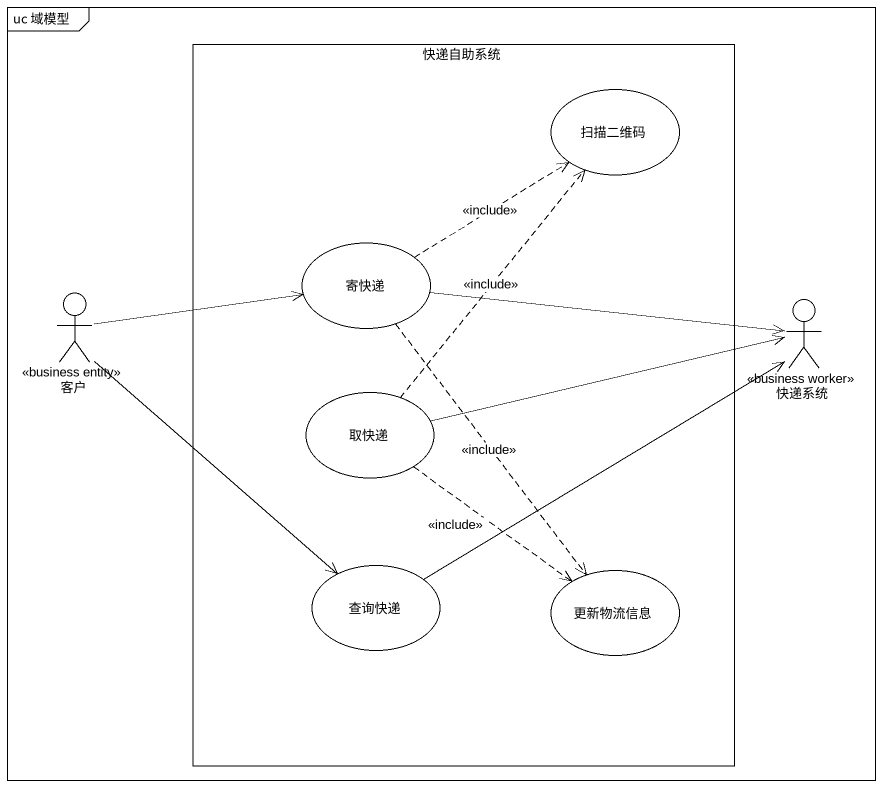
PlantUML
@startuml
mainframe uc 域模型
rectangle 快递自助系统 {
  usecase 扫描二维码
  usecase 寄快递
  usecase 取快递
  usecase 查询快递
  usecase 更新物流信息
}
actor 客户 <<business entity>>
actor 快递系统 <<business worker>>
客户 -right-> 寄快递
客户 --> 查询快递
寄快递 .up.> 扫描二维码 : <<include>>
寄快递 -right-> 快递系统
寄快递 ..> 更新物流信息 : <<include>>
取快递 .up.> 扫描二维码 : <<include>>
取快递 -right-> 快递系统
取快递 ..> 更新物流信息 : <<include>>
查询快递 -right-> 快递系统
@enduml
